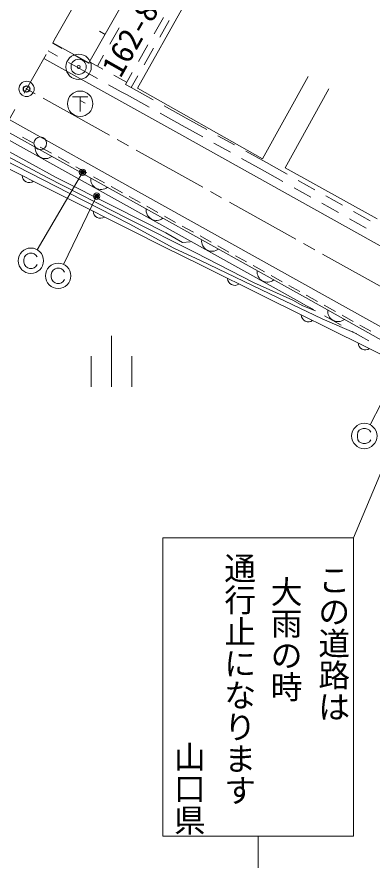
# Model space of a CAD drawing. Units: millimetres at full size, sheet at 1:1000; details may follow other scales. Extents: x 40000 to 680000, y 20000 to 380000.
# Drawn here: x 82368 to 110394, y 252813 to 319836 of the extents above; entities that cross this region are included whole.
import ezdxf
from ezdxf.enums import TextEntityAlignment as Align

# ---------------------------------------------------------------- set-up
doc = ezdxf.new("R2010")
doc.units = ezdxf.units.MM
doc.header["$LTSCALE"] = 1000
doc.header["$PDMODE"] = 32
doc.header["$PDSIZE"] = 500
doc.linetypes.add('CHAIN', pattern=[18.5, 12, -1.5, 3.5, -1.5])
for name, color, linetype, lineweight in [('M-BGD', 7, 'Continuous', 13), ('M-BGD-EXST', 7, 'Continuous', 13), ('M-BMK', 2, 'Continuous', 13), ('M-BMK-SRVR', 3, 'Continuous', 13), ('M-STR-HTXT', 7, 'Continuous', 13), ('M-STR-STRC', 7, 'Continuous', 13)]:
    doc.layers.add(name, color=color, linetype=linetype, lineweight=lineweight)
doc.layers.add('M-OTRS', color=6, linetype='Continuous')
doc.styles.add('@ＭＳ ゴシック', font='')
doc.styles.add('ＭＳ ゴシック', font='')
doc.styles.get('@ＭＳ ゴシック').set_extended_font_data('@MS Gothic')
doc.styles.get('ＭＳ ゴシック').set_extended_font_data('MS Gothic')

msp = doc.modelspace()

# ---------------------------------------------------------------- linework, layer by layer
at = {"layer": 'M-BGD'}
for p, q in [((91845, 314242), (95672, 321003)), ((93156, 318503), (93897, 319807)), ((93610, 318249), (94351, 319554)), ((89300, 318464), (88865, 318710)), ((89667, 317692), (90407, 318996)), ((85906, 317369), (85171, 317780)), ((85186, 317806), (85430, 318243)), ((85557, 316751), (84820, 317163)), ((91922, 316329), (92663, 317633)), ((92376, 316075), (93117, 317380)), ((87513, 316470), (86779, 316881)), ((88054, 316169), (87513, 316470)), ((88692, 315974), (89173, 316822)), ((87167, 315850), (86430, 316262)), ((87708, 315548), (87167, 315850)), ((89121, 315735), (88121, 316291)), ((88708, 314993), (87708, 315548)), ((90995, 314694), (89995, 315250)), ((90901, 314528), (91429, 315459)), ((91357, 314278), (91883, 315205)), ((90581, 313951), (89582, 314507)), ((91347, 314283), (90901, 314528)), ((91028, 313705), (90581, 313951)), ((92760, 312746), (91028, 313705)), ((93079, 313324), (91347, 314283)), ((103476, 307968), (106932, 314180)), ((95686, 311880), (93954, 312839)), ((95366, 311303), (93634, 312262)), ((97316, 310973), (95687, 311880)), ((96995, 310397), (95366, 311303)), ((81049, 310529), (104833, 297280)), ((81306, 310981), (105086, 297734)), ((82803, 310376), (83676, 309890)), ((99501, 309758), (98190, 310487)), ((99180, 309181), (97869, 309911)), ((84200, 309598), (85074, 309111)), ((102004, 308366), (100375, 309272)), ((85598, 308819), (86472, 308333)), ((101683, 307789), (100054, 308695)), ((103627, 307458), (102004, 308366)), ((86996, 308041), (87870, 307554)), ((103307, 306880), (101683, 307789)), ((110717, 303940), (103476, 307968)), ((88394, 307262), (89267, 306775)), ((105809, 306237), (104500, 306969)), ((89791, 306483), (90665, 305997)), ((105489, 305660), (104180, 306392)), ((91189, 305705), (92063, 305218)), ((107991, 305017), (106682, 305749)), ((107671, 304439), (106362, 305172)), ((92587, 304926), (93461, 304439)), ((110173, 303796), (108863, 304528)), ((93985, 304147), (94858, 303661)), ((109853, 303219), (108544, 303951)), ((95383, 303369), (96256, 302882)), ((96780, 302590), (97654, 302104)), ((98178, 301812), (99052, 301325)), ((99576, 301033), (100449, 300546)), ((100974, 300254), (101847, 299768)), ((102371, 299476), (103245, 298989)), ((103769, 298697), (104643, 298210)), ((105086, 297735), (114257, 292593)), ((105167, 297918), (105184, 297909)), ((105184, 297909), (106039, 297429)), ((104832, 297281), (105710, 296789)), ((106562, 297136), (107435, 296647)), ((106582, 296300), (107891, 295566)), ((107958, 296354), (108830, 295864)), ((108763, 295077), (110071, 294343)), ((109354, 295571), (110226, 295082)), ((89814, 294722), (89814, 290722)), ((88214, 293122), (88214, 290722)), ((91414, 293122), (91414, 290722))]:
    msp.add_line(p, q, dxfattribs=at)
for points in [[(97854, 330969), (94522, 327666), (88026, 316219), (85186, 317806)], [(105291, 315139), (101703, 308662), (91845, 314242)], [(80653, 309832), (85462, 307187), (90091, 304850), (94089, 302826), (95387, 302084), (95989, 302137)], [(109126, 294873), (106400, 296063), (102283, 298045), (96826, 300663), (94721, 301641), (91202, 303557), (86469, 305952), (80266, 309151)], [(80447, 309470), (84739, 307198), (91125, 303929), (96445, 301257), (100983, 298932), (104095, 297526), (104860, 297100), (105861, 296704)], [(80021, 308721), (86411, 305525), (91214, 303095), (93992, 301708), (96862, 300284), (101933, 297770), (117423, 290118)]]:
    msp.add_lwpolyline(points, dxfattribs=at)
msp.add_circle((84197, 309892), 500, dxfattribs=at)
for centre, radius, start, end in [((84612, 309497), 812, 173.49994, 308.26021), ((83335, 307362), 567, 181.49828, 305.3533), ((88980, 307064), 812, 173.49994, 308.26021), ((88933, 304548), 567, 181.23602, 305.09104), ((93348, 304631), 812, 173.49994, 308.26021), ((97716, 302198), 812, 173.49994, 308.26021), ((102084, 299764), 812, 173.49994, 308.26021), ((99516, 299266), 567, 181.69976, 305.55479), ((105314, 296398), 567, 181.78262, 305.63765), ((107644, 296659), 812, 173.34055, 308.10082), ((109796, 294183), 567, 181.78262, 305.63765)]:
    msp.add_arc(centre, radius, start, end, dxfattribs=at)
at = {"layer": 'M-BGD-EXST'}
for p, q in [((86741, 313555), (87941, 313555)), ((87341, 313555), (87341, 312405)), ((87341, 313255), (87741, 313055))]:
    msp.add_line(p, q, dxfattribs=at)
msp.add_circle((87341, 313005), 1000, dxfattribs=at)
at = {"layer": 'M-BMK', "linetype": 'CHAIN'}
msp.add_line((67119, 286027), (97377, 339249), dxfattribs=at)
at = {"layer": 'M-BMK'}
for p, q in [((83803, 313792), (83120, 314172)), ((89653, 310527), (84414, 313450)), ((91138, 309699), (90265, 310186)), ((96989, 306434), (91749, 309357)), ((98473, 305605), (97600, 306093)), ((104324, 302341), (99085, 305264)), ((105809, 301512), (104935, 302000)), ((111659, 298248), (106420, 301171))]:
    msp.add_line(p, q, dxfattribs=at)
at = {"layer": 'M-BMK-SRVR', "color": 7}
for radius in [1000, 600, 120]:
    msp.add_circle((87219, 315911), radius, dxfattribs=at)
at = {"layer": 'M-BMK-SRVR'}
msp.add_circle((83120, 314172), 600, dxfattribs=at)
at = {"layer": 'M-OTRS'}
msp.add_point((83120, 314172), dxfattribs=at)
at = {"layer": 'M-STR-HTXT'}
for p, q in [((87523, 307600), (83963, 301503)), ((88638, 305726), (86039, 300343)), ((113075, 293394), (110172, 287729)), ((114607, 292512), (108851, 278822))]:
    msp.add_line(p, q, dxfattribs=at)
for centre, radius in [((87523, 307600), 150), ((87523, 307600), 120), ((87523, 307600), 90), ((87523, 307600), 60), ((87523, 307600), 30), ((87523, 307600), 20), ((88638, 305726), 150), ((88638, 305726), 120), ((88638, 305726), 90), ((88638, 305726), 60), ((88638, 305726), 30), ((88638, 305726), 20)]:
    msp.add_circle(centre, radius, dxfattribs=at)
for p in [(87523, 307600), (88638, 305726)]:
    msp.add_point(p, dxfattribs=at)
at = {"layer": 'M-STR-STRC'}
for p, q in [((84489, 316580), (95106, 310657)), ((92169, 305947), (81753, 311767)), ((114759, 293350), (92169, 305947)), ((82959, 300941), (82909, 300741)), ((83059, 301091), (82959, 300941)), ((83209, 301191), (83059, 301091)), ((83359, 301241), (83209, 301191)), ((83559, 301241), (83359, 301241)), ((83709, 301191), (83559, 301241)), ((83859, 301091), (83709, 301191)), ((83959, 300941), (83859, 301091)), ((82909, 300741), (82909, 300541)), ((82909, 300541), (82959, 300341)), ((82959, 300341), (83059, 300191)), ((83859, 300191), (83959, 300341)), ((83059, 300191), (83209, 300091)), ((83209, 300091), (83359, 300041)), ((83359, 300041), (83559, 300041)), ((83559, 300041), (83709, 300091)), ((83709, 300091), (83859, 300191)), ((85109, 299751), (85059, 299551)), ((85209, 299901), (85109, 299751)), ((85359, 300001), (85209, 299901)), ((85509, 300051), (85359, 300001)), ((85709, 300051), (85509, 300051)), ((85859, 300001), (85709, 300051)), ((86009, 299901), (85859, 300001)), ((86109, 299751), (86009, 299901)), ((85059, 299551), (85059, 299351)), ((85059, 299351), (85109, 299151)), ((85109, 299151), (85209, 299001)), ((85209, 299001), (85359, 298901)), ((85859, 298901), (86009, 299001)), ((86009, 299001), (86109, 299151)), ((85359, 298901), (85509, 298851)), ((85509, 298851), (85709, 298851)), ((85709, 298851), (85859, 298901)), ((109215, 287138), (109165, 286938)), ((109165, 286938), (109165, 286738)), ((109315, 287288), (109215, 287138)), ((109465, 287388), (109315, 287288)), ((109615, 287438), (109465, 287388)), ((109815, 287438), (109615, 287438)), ((109965, 287388), (109815, 287438)), ((110115, 287288), (109965, 287388)), ((110215, 287138), (110115, 287288)), ((109165, 286738), (109215, 286538)), ((109215, 286538), (109315, 286388)), ((109315, 286388), (109465, 286288)), ((109465, 286288), (109615, 286238)), ((109615, 286238), (109815, 286238)), ((109815, 286238), (109965, 286288)), ((109965, 286288), (110115, 286388)), ((110115, 286388), (110215, 286538)), ((108851, 278822), (93851, 278822)), ((93851, 278822), (93851, 255322)), ((108851, 278822), (108851, 255322)), ((93851, 255322), (108851, 255322)), ((101351, 255322), (101351, 252813))]:
    msp.add_line(p, q, dxfattribs=at)
msp.add_lwpolyline([(95106, 310657), (111611, 301456), (112124, 301193), (112425, 301137), (112733, 301210), (113022, 301371)], dxfattribs=at)
for centre in [(83459, 300641), (85609, 299451), (109715, 286838)]:
    msp.add_circle(centre, 1000, dxfattribs=at)

# ---------------------------------------------------------------- texts
at = {"layer": 'M-BGD', "style": 'ＭＳ ゴシック'}
msp.add_text('162-8-0-1', height=1833, rotation=60.424, dxfattribs=at).set_placement((90995, 314694), align=Align.BOTTOM_LEFT)
at = {"layer": 'M-STR-STRC', "style": '@ＭＳ ゴシック'}
for s, p in [('通行止になります', (100822, 267687)), ('この道路は', (108226, 270524)), ('大雨の時', (104476, 270837))]:
    msp.add_text(s, height=1833, rotation=270, dxfattribs=at).set_placement(p, align=Align.TOP_CENTER)
msp.add_text('山口県', height=1833, rotation=270, dxfattribs=at).set_placement((94476, 259089), align=Align.BOTTOM_CENTER)

doc.saveas('drawing.dxf')
